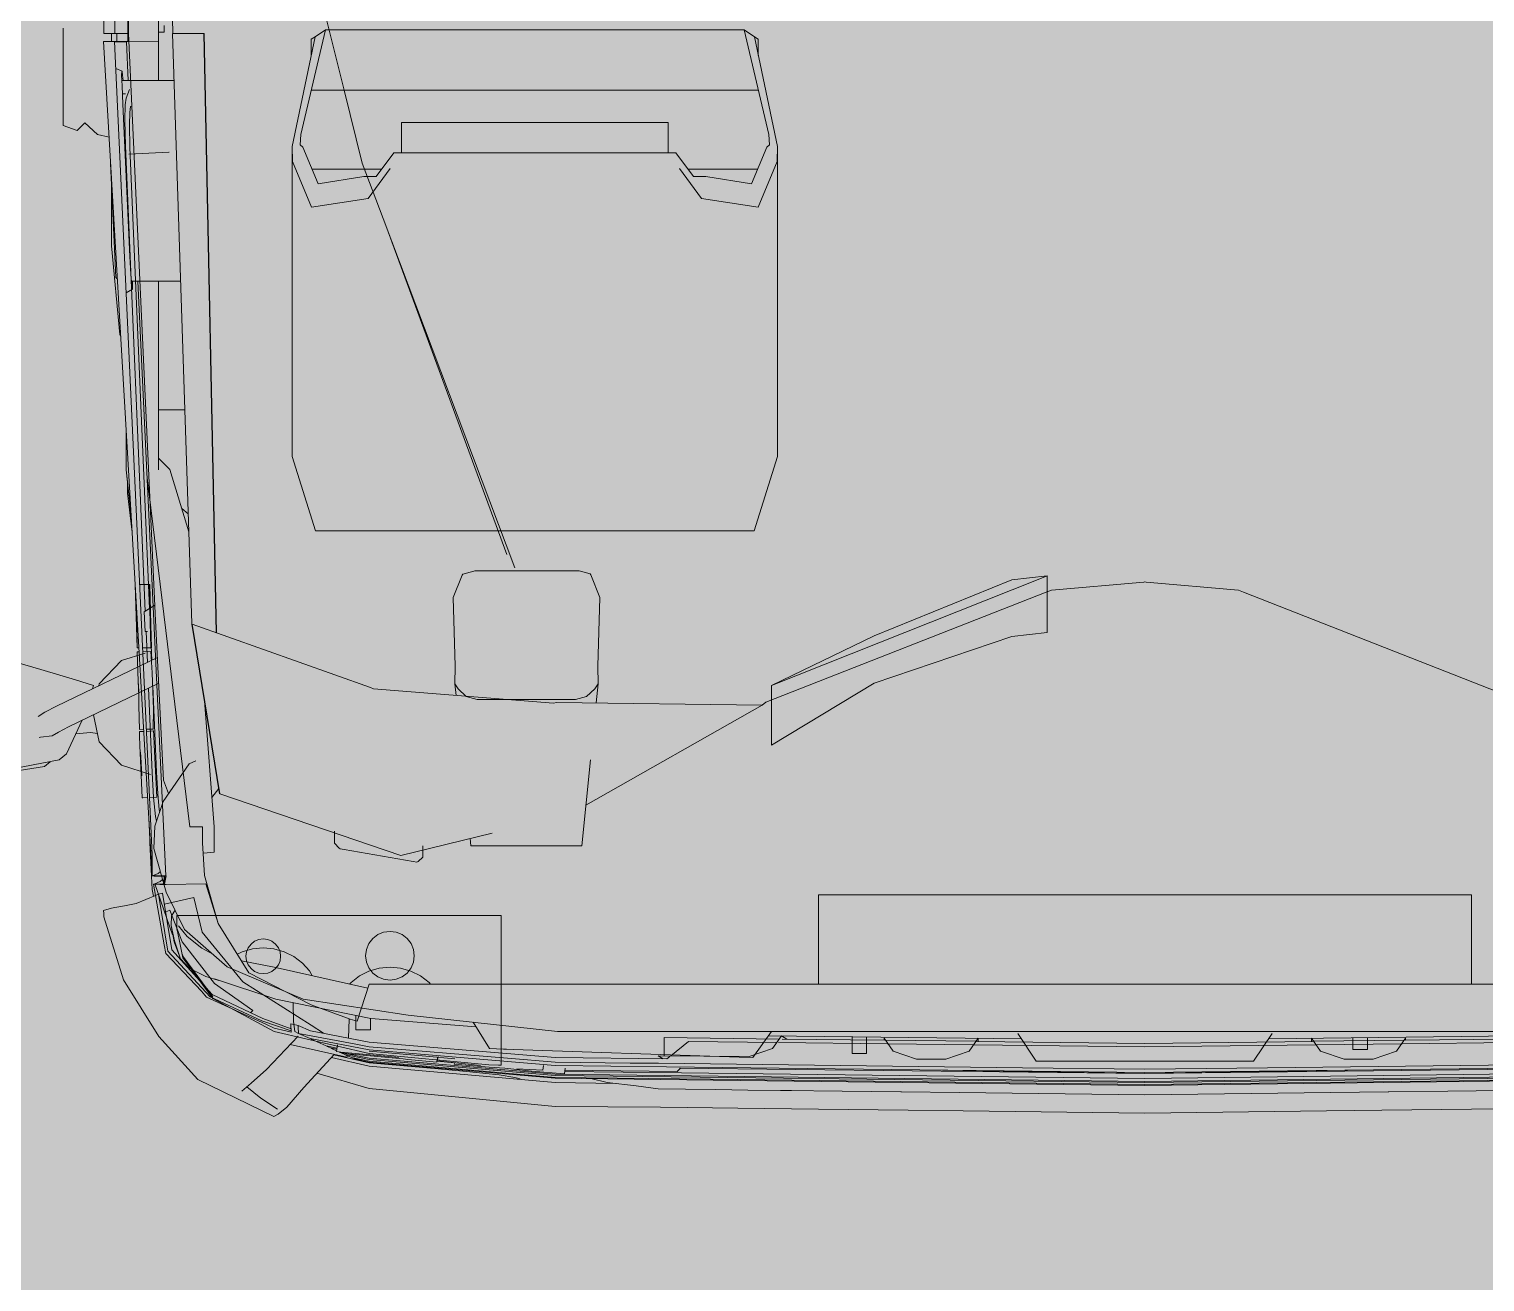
# Model space of a CAD drawing. Header units: millimetres. Extents: x 141848 to 1648660, y -821378 to -151356.
# Drawn here: x 209493 to 210537, y -199835 to -198937 of the extents above; entities that cross this region are included whole.
import ezdxf

# ---------------------------------------------------------------- set-up
doc = ezdxf.new("R2010")
doc.units = ezdxf.units.MM
doc.header["$MEASUREMENT"] = 0
doc.layers.add('Cars', color=7, linetype='Continuous')

# ---------------------------------------------------------------- blocks, each defined once
blk = doc.blocks.new('tir daf01')
at = {"layer": 'Cars', "color": 7, "linetype": 'Continuous', "lineweight": 13}
for p, q in [((94.9, 912.2), (94.9, 1335.2)), ((31.5, 912.2), (35.7, 1255.3)), ((27.3, 912.2), (31.4, 1244.5)), ((34.8, 1245.9), (30.8, 912.2)), ((25.2, 912.2), (29.2, 1237.4)), ((26.1, 1221.7), (22.3, 912.2)), ((22.9, 912.2), (26.7, 1223.8)), ((24.3, 912.2), (28.2, 1231.2)), ((61, 912.2), (61, 1226.6)), ((5.4, 1146.4), (6.1, 1204)), ((55.7, 1000.8), (57.9, 1182.2)), ((18.7, 1170.2), (18.2, 1129.4)), ((52.1, 1096.8), (53, 1175)), ((55.6, 1172.5), (54.7, 1098.9)), ((4.6, 1082.1), (5.4, 1146.4)), ((94.9, 1146.4), (159, 1146.4)), ((159, 1146.4), (159, 912.2)), ((18.2, 1129.4), (17.7, 1086.8)), ((56.1, 1099.2), (46.9, 1092.8)), ((51.4, 1035.1), (52.1, 1096.4)), ((54.7, 1098.3), (54, 1033.3)), ((56.1, 1099.2), (54.7, 1099.2)), ((17.2, 1045.5), (17.7, 1086.8)), ((17.7, 1086.8), (17.7, 1087.3)), ((46.9, 1092.8), (41.2, 1075.9)), ((4.1, 1042.6), (4.6, 1082.1)), ((41.2, 1075.9), (41.2, 1055.1)), ((48, 1065.3), (48, 1071.8)), ((48, 1071.8), (56.6, 1071.8)), ((48, 1061.4), (48, 1065.3)), ((30.8, 912.2), (33.3, 1057.5)), ((41.2, 1055.1), (46.9, 1038.2)), ((56.4, 1061.4), (48, 1061.4)), ((15.5, 912.2), (17.2, 1045.5)), ((17.2, 1045.5), (17.2, 1045.5)), ((2.5, 912.2), (4.1, 1042.6)), ((46.9, 1038.2), (56.1, 1031.8)), ((49.9, 912.2), (51.4, 1034.7)), ((53.9, 1032.7), (52.5, 912.2)), ((56.1, 1031.8), (53.9, 1031.8)), ((59.5, 1003.4), (39.8, 990.2)), ((39.8, 980.2), (39.8, 990.2)), ((39.8, 912.2), (39.8, 980.2)), ((4.1, 781.9), (2.5, 912.2)), ((17.2, 779), (15.5, 912.2)), ((22.3, 912.2), (26.1, 602.7)), ((26.7, 600.7), (22.9, 912.2)), ((28.2, 593.3), (24.3, 912.2)), ((29.2, 587.1), (25.2, 912.2)), ((31.4, 580), (27.3, 912.2)), ((34.8, 578.5), (30.8, 912.2)), ((30.8, 912.2), (33.3, 767)), ((35.7, 569.2), (31.5, 912.2)), ((39.8, 844.2), (39.8, 912.2)), ((51.4, 789.7), (49.9, 912.2)), ((52.5, 912.2), (53.9, 791.8)), ((61, 597.9), (61, 912.2)), ((94.9, 489.2), (94.9, 912.2)), ((159, 912.2), (159, 678.1)), ((39.8, 834.2), (39.8, 844.2)), ((347.1, 842.2), (344.2, 816.9)), ((387.7, 842.2), (384.8, 816.9)), ((39.8, 834.2), (59.5, 821.1)), ((57.9, 642.3), (55.7, 823.6)), ((344.2, 816.9), (310.8, 718)), ((384.8, 816.9), (344.8, 718)), ((46.9, 786.2), (41.2, 769.4)), ((56.1, 792.7), (46.9, 786.2)), ((52.1, 728), (51.4, 789.4)), ((53.9, 792.7), (56.1, 792.7)), ((54, 791.2), (54.7, 726.2)), ((4.6, 742.4), (4.1, 781.9)), ((17.7, 737.7), (17.2, 779)), ((17.2, 779), (17.2, 779)), ((41.2, 769.4), (41.2, 748.5)), ((5.4, 678.1), (4.6, 742.4)), ((41.2, 748.5), (46.9, 731.7)), ((18.2, 695.1), (17.7, 737.7)), ((17.7, 737.1), (17.7, 737.7)), ((56.1, 725.2), (46.9, 731.7)), ((53, 649.4), (52.1, 727.7)), ((54.7, 725.6), (55.6, 652)), ((56.1, 725.2), (54.7, 725.2)), ((45.1, 706.2), (45.1, 712.7)), ((45.1, 712.7), (57.1, 712.7)), ((310.8, 718), (266.2, 644.4)), ((344.8, 718), (309, 644.4)), ((45.1, 702.2), (45.1, 706.2)), ((57.2, 702.2), (45.1, 702.2)), ((18.7, 654.3), (18.2, 695.1)), ((6.1, 620.4), (5.4, 678.1)), ((159, 678.1), (94.9, 678.1)), ((18.8, 650.9), (18.7, 658.7)), ((19, 627.4), (18.7, 654.3)), ((58, 651.7), (48.8, 645.2)), ((53.8, 585), (53, 648.2)), ((55.6, 655.4), (58, 651.7)), ((55.6, 650), (56.6, 567.5)), ((420, 632), (473.4, 648.7)), ((473.4, 648.7), (695.6, 648.7)), ((684.8, 648.6), (652.2, 634.9)), ((695.6, 648.7), (684.8, 648.6)), ((695.6, 648.7), (774.3, 632.2)), ((61, 644.5), (42.4, 631.1)), ((48.8, 645.2), (43.1, 628.4)), ((295.1, 637.7), (223.2, 511.4)), ((19.3, 604.5), (19, 627.4)), ((42.7, 621.2), (42.4, 631.1)), ((43.1, 628.4), (43.6, 563.2)), ((420, 632), (420, 317.5)), ((658.4, 594.3), (652.2, 634.9)), ((679.3, 634.5), (679.3, 584.6)), ((736, 635), (736, 314.5)), ((760.9, 635), (772.5, 635)), ((772.5, 635), (774.3, 632.2)), ((774.3, 632.2), (779.2, 624.9)), ((6.5, 584), (6.1, 620.4)), ((48.3, 452.2), (42.7, 621.2)), ((19.6, 582.9), (19.3, 604.5)), ((26.1, 602.7), (27.5, 489.2)), ((28.1, 489.2), (26.7, 600.7)), ((61, 491.1), (61, 597.9)), ((29.5, 489.2), (28.2, 593.3)), ((30.4, 489.2), (29.2, 587.1)), ((43.5, 572.2), (53.8, 585)), ((658.4, 594.3), (679.7, 578.4)), ((6.8, 564.9), (6.5, 584)), ((19.9, 563.2), (19.6, 582.9)), ((32.4, 496.2), (31.4, 580)), ((34.8, 579.1), (32.3, 576.9)), ((33.3, 496.3), (32.3, 576.9)), ((7.3, 489.2), (6.8, 564.9)), ((36.7, 489.2), (35.7, 569.2)), ((41.3, 569.5), (43, 571.5)), ((42.3, 489.2), (41.3, 569.5)), ((43.6, 563.2), (41.4, 566.7)), ((56.6, 567.5), (43.6, 567.5)), ((712.9, 570.4), (691.1, 570.4)), ((712.9, 379.1), (712.9, 570.4)), ((22.1, 547.5), (19.9, 563.2)), ((24.5, 526.5), (22.1, 547.5)), ((24.3, 489.2), (23.8, 533)), ((27.2, 514.9), (24.5, 526.5)), ((255.8, 514.7), (194.2, 508.5)), ((310.3, 520.1), (296.6, 518.8)), ((194.2, 428.9), (194.2, 508.5)), ((34.8, 496.6), (30.6, 495.9)), ((32.6, 472.4), (30.6, 495.9)), ((72.8, 383.8), (61, 491.1)), ((20, 356), (7.3, 489.2)), ((36.1, 355.9), (24.3, 489.2)), ((27.5, 489.2), (39, 355.9)), ((39.6, 355.9), (28.1, 489.2)), ((40.9, 355.9), (29.5, 489.2)), ((41.8, 355.9), (30.4, 489.2)), ((36.7, 481), (33.2, 480.4)), ((34.2, 461.8), (33.2, 480.4)), ((47.8, 355.9), (36.7, 489.2)), ((53.4, 355.9), (42.3, 489.2)), ((94.9, 355.9), (94.9, 489.2)), ((34.7, 453.1), (32.6, 472.4)), ((27.9, 460.5), (27.1, 464.2)), ((29.9, 449.2), (27.9, 460.5)), ((393.5, 460.5), (643.9, 365.9)), ((30.7, 441.9), (29.9, 449.2)), ((35.3, 442.1), (34.7, 453.1)), ((36.8, 450.5), (36.8, 448.6)), ((36.8, 450.5), (144.2, 450.5)), ((48.3, 454.3), (48.3, 452.2)), ((48.7, 442.2), (48.3, 452.2)), ((144.2, 447.4), (144.2, 450.5)), ((638.9, 367.8), (403, 454.6)), ((32.3, 425.8), (30.7, 441.9)), ((37.6, 416.9), (35.3, 442.1)), ((36.8, 448.6), (37.2, 441.8)), ((37.2, 441.8), (45.3, 356)), ((48.7, 442.2), (67.7, 430.4)), ((144.2, 436.5), (144.2, 447.4)), ((203.3, 444.1), (187.2, 378.7)), ((39.9, 404.8), (36.6, 435.7)), ((70.4, 357.1), (64.4, 432.5)), ((144.2, 430.5), (144.2, 436.5)), ((144.2, 417.3), (144.2, 430.5)), ((194.2, 428.9), (199.4, 428.4)), ((34.4, 402.8), (32.3, 425.8)), ((302, 418.2), (310.3, 417.4)), ((37.6, 416.9), (38.6, 417.1)), ((39.6, 404.6), (38.6, 417.1)), ((41.4, 417.3), (43.3, 396.5)), ((144.2, 396.5), (144.2, 417.3)), ((38.5, 355.9), (34.4, 402.8)), ((42, 405), (39, 404.5)), ((40.9, 383.7), (39, 404.5)), ((43, 405.3), (39.9, 404.8)), ((40.5, 404.8), (40.5, 404.9)), ((96.2, 398.9), (94.9, 400)), ((100.8, 392.8), (96.2, 398.9)), ((43.3, 396.5), (47, 355.9)), ((104.3, 385.9), (100.8, 392.8)), ((110.8, 387.8), (106.6, 386)), ((115.3, 388.3), (110.8, 387.8)), ((119.8, 387.8), (115.3, 388.3)), ((124.1, 386), (119.8, 387.8)), ((144.2, 355.9), (144.2, 396.5)), ((182.8, 391), (182.3, 390.1)), ((182.3, 390.1), (182.8, 387.4)), ((185.9, 394.3), (182.8, 391)), ((182.8, 387.4), (191.5, 337.9)), ((189, 394.3), (185.9, 394.3)), ((194.2, 394.3), (189, 394.3)), ((41.5, 380.4), (40.9, 383.7)), ((45, 341.1), (41.5, 380.4)), ((42.6, 375), (42.2, 377.2)), ((84.2, 308.5), (72.8, 383.8)), ((100.2, 379.6), (98.4, 375.4)), ((102.9, 383.2), (100.2, 379.6)), ((106.6, 386), (102.9, 383.2)), ((106.4, 378.5), (104.3, 385.9)), ((107.1, 370.9), (106.4, 378.5)), ((127.7, 383.2), (124.1, 386)), ((130.5, 379.6), (127.7, 383.2)), ((132.2, 375.4), (130.5, 379.6)), ((187.2, 378.7), (231.5, 248.9)), ((691.1, 379.1), (712.9, 379.1)), ((46.1, 335.6), (42.6, 375)), ((98.4, 375.4), (97.8, 370.9)), ((97.8, 370.9), (98.4, 366.3)), ((98.4, 366.3), (100.2, 362.1)), ((106.4, 363.2), (107.1, 370.9)), ((130.5, 362.1), (132.2, 366.3)), ((132.8, 370.9), (132.2, 375.4)), ((132.2, 366.3), (132.8, 370.9)), ((643.9, 365.9), (683.6, 350.9)), ((679.7, 371.1), (658.4, 355.2)), ((31, 318.4), (20, 356)), ((42.4, 328.9), (36.1, 355.9)), ((44.3, 330.6), (38.5, 355.9)), ((39, 355.9), (41.3, 345.4)), ((42.3, 343.3), (39.6, 355.9)), ((44.5, 338.4), (40.9, 355.9)), ((46, 335.1), (41.8, 355.9)), ((45.3, 356), (61.1, 287.9)), ((55.9, 313.5), (47.8, 355.9)), ((61.4, 313.9), (53.4, 355.9)), ((62.2, 350.3), (62.2, 356.8)), ((62.2, 356.8), (70.5, 356.8)), ((68.5, 347.3), (94.9, 355.9)), ((84.1, 289), (70.4, 357.1)), ((107.2, 287.8), (92, 355)), ((100.2, 362.1), (102.9, 358.5)), ((100.8, 349), (104.3, 355.8)), ((102.9, 358.5), (106.6, 355.7)), ((104.3, 355.8), (106.4, 363.2)), ((106.6, 355.7), (110.8, 354)), ((119.8, 354), (124.1, 355.7)), ((124.1, 355.7), (127.7, 358.5)), ((127.7, 358.5), (130.5, 362.1)), ((144.2, 287.8), (144.2, 355.9)), ((652.2, 314.6), (658.4, 355.2)), ((679.3, 364.9), (679.3, 315)), ((41.3, 345.4), (41.9, 344.1)), ((62.2, 346.3), (62.2, 350.3)), ((72.6, 346.3), (62.2, 346.3)), ((69.8, 342.2), (68.5, 347.3)), ((96.2, 342.9), (100.8, 349)), ((110.8, 354), (115.3, 353.4)), ((115.3, 353.4), (119.8, 354)), ((683.6, 350.9), (736, 337.9)), ((42.1, 344.1), (41.9, 344.1)), ((44.1, 339.2), (42.3, 343.3)), ((43.5, 340.5), (42.5, 340)), ((51.6, 299.3), (42.5, 340)), ((44.3, 339.2), (44.1, 339.2)), ((45.6, 335.9), (44.5, 338.4)), ((45.7, 337.8), (45, 341.1)), ((45.8, 335.9), (45.6, 335.9)), ((45.9, 337.9), (45.7, 337.8)), ((46.3, 334.5), (46, 335.1)), ((46.7, 332.4), (46.1, 335.6)), ((56.2, 341), (69.8, 341.6)), ((69.8, 341.6), (69.8, 342.2)), ((80, 314.3), (69.8, 342.2)), ((95, 341.8), (96.2, 342.9)), ((191.5, 337.9), (192, 335.2)), ((192, 335.2), (192.5, 334.3)), ((192.5, 334.3), (196, 331)), ((736, 337.9), (1027, 265.3)), ((44.5, 330.9), (20.8, 309)), ((51.4, 333.1), (46.7, 332.4)), ((48.8, 329), (47.2, 332.4)), ((49.2, 328.1), (48.3, 332.6)), ((49, 329), (48.8, 329)), ((50.6, 325), (49.1, 332.7)), ((50.3, 325.8), (49.2, 328.1)), ((50.5, 325.8), (50.3, 325.8)), ((55.5, 314.3), (50.6, 325)), ((196, 331), (199.1, 331)), ((199.1, 331), (204.7, 331)), ((774.3, 317.2), (779.2, 324.6)), ((55.7, 314.3), (55.5, 314.3)), ((59.6, 305.3), (55.9, 313.5)), ((59.7, 323.1), (65.6, 314.3)), ((65.4, 305.1), (61.4, 313.9)), ((65.6, 314.3), (96.6, 265.3)), ((103.1, 269.6), (80, 314.3)), ((80, 314.3), (80, 314.3)), ((104.4, 313.1), (101, 315.1)), ((473.4, 300.7), (420, 317.5)), ((652.2, 314.6), (684.8, 300.9)), ((774.3, 317.2), (695.6, 300.7)), ((760.9, 314.4), (772.5, 314.4)), ((772.5, 314.4), (774.3, 317.2)), ((20.8, 309), (6.7, 296.8)), ((33.8, 282.3), (57.6, 305.1)), ((60.9, 302.5), (59.6, 305.3)), ((107.3, 254), (84.2, 308.5)), ((110.1, 308), (104.4, 313.1)), ((114.7, 301.9), (110.1, 308)), ((6.7, 296.8), (1.6, 290.6)), ((68.1, 301.7), (60.9, 302.5)), ((61.4, 300), (68.6, 279)), ((70.2, 279.7), (63, 299.9)), ((81.5, 301.5), (68.1, 301.7)), ((114.9, 292.4), (111.7, 292)), ((118.2, 295), (114.7, 301.9)), ((118.1, 292), (114.9, 292.4)), ((120.3, 287.6), (118.2, 295)), ((695.6, 300.7), (473.4, 300.7)), ((684.8, 300.9), (695.6, 300.7)), ((1.6, 290.6), (0, 287.6)), ((26.5, 233), (0, 287.6)), ((5.3, 290.1), (13.3, 278.2)), ((23.9, 271.2), (33.8, 282.3)), ((61.1, 287.9), (84.7, 243.8)), ((98.7, 244.9), (84.1, 289)), ((102.9, 283.2), (102.5, 280)), ((104.1, 286.2), (102.9, 283.2)), ((106.1, 288.8), (104.1, 286.2)), ((108.7, 290.8), (106.1, 288.8)), ((111.6, 264.3), (107.2, 287.8)), ((111.7, 292), (108.7, 290.8)), ((121.1, 290.8), (118.1, 292)), ((121, 280), (120.3, 287.6)), ((123.7, 288.8), (121.1, 290.8)), ((125.7, 286.2), (123.7, 288.8)), ((126.9, 283.2), (125.7, 286.2)), ((127.4, 280), (126.9, 283.2)), ((144.2, 243.7), (144.2, 287.8)), ((13.3, 278.2), (21.3, 268.1)), ((68.6, 279), (85.9, 241.8)), ((87.6, 243.4), (70.2, 279.7)), ((76.1, 272.6), (74.4, 270.9)), ((76.1, 272.6), (95.3, 244.9)), ((102.5, 280), (102.9, 276.7)), ((102.9, 276.7), (104.1, 273.7)), ((104.1, 273.7), (106.1, 271.2)), ((118.2, 264.9), (120.3, 272.3)), ((120.3, 272.3), (121, 280)), ((123.7, 271.2), (125.7, 273.7)), ((125.7, 273.7), (126.9, 276.7)), ((126.9, 276.7), (127.4, 280)), ((18.3, 264.6), (23.9, 271.2)), ((96.6, 265.3), (132.2, 236.2)), ((103.1, 269.6), (138.5, 247.7)), ((138.5, 247.7), (103.1, 269.6)), ((106.1, 271.2), (108.7, 269.2)), ((108.7, 269.2), (111.7, 267.9)), ((111.7, 267.9), (114.9, 267.5)), ((114.9, 267.5), (118.1, 267.9)), ((116.4, 261.4), (118.2, 264.9)), ((118.1, 267.9), (121.1, 269.2)), ((121.1, 269.2), (123.7, 271.2)), ((134.2, 223.5), (107.3, 254)), ((113.9, 222.4), (84.7, 243.8)), ((85.9, 243.7), (115, 222.3)), ((85.9, 241.8), (118.5, 211.6)), ((119.6, 214.3), (87.6, 243.4)), ((95.3, 244.9), (125.4, 221.8)), ((100.5, 238.7), (97.6, 248.2)), ((120.8, 235.9), (116.4, 243.7)), ((138.5, 247.7), (166.8, 238.9)), ((172.9, 237.9), (138.5, 247.7)), ((144.2, 222.3), (144.2, 243.7)), ((189.6, 244.7), (188.8, 237)), ((189.7, 244.7), (189.6, 244.7)), ((207.8, 244.7), (189.7, 244.7)), ((298.2, 237.8), (207.8, 244.7)), ((235.3, 248.1), (228.9, 243)), ((231.5, 248.9), (353.1, 229)), ((353.1, 228.8), (231.5, 248.7)), ((231.5, 248.7), (232.9, 248.7)), ((776.5, 237.5), (346.9, 246.5)), ((346.9, 246.3), (776.5, 237.3)), ((416.9, 244.9), (416.7, 245.1)), ((506.7, 243), (506.7, 243.2)), ((57.4, 205), (26.5, 233)), ((106.4, 226.8), (100.5, 238.7)), ((129.2, 225.5), (120.8, 235.9)), ((132.2, 236.2), (157.1, 230.1)), ((157.1, 230.1), (152.4, 209.1)), ((166.8, 238.9), (166.4, 210.3)), ((166.8, 238.8), (166.8, 238.9)), ((196.3, 236.5), (172.9, 237.9)), ((204.2, 236.5), (196.3, 236.5)), ((207.8, 236.5), (204.2, 236.5)), ((207.8, 236.5), (207.7, 227.2)), ((255, 231.7), (253, 226.9)), ((776.5, 215.1), (776.5, 237.5)), ((776.5, 237.3), (776.5, 214.9)), ((113.2, 220.5), (106.4, 226.8)), ((126.1, 216.2), (113.2, 220.5)), ((125.4, 216.1), (113.2, 220.5)), ((126.9, 219.7), (113.9, 222.4)), ((115, 222.3), (116.2, 222)), ((125.4, 221.8), (147.9, 213)), ((131.6, 218.8), (126.9, 219.7)), ((136.7, 219.3), (129.2, 225.5)), ((160.8, 210.4), (134.2, 223.5)), ((144.2, 219.8), (144.2, 222.3)), ((144.2, 218.5), (144.2, 219.8)), ((458, 196.6), (207.7, 227.2)), ((253, 226.9), (226, 208.1)), ((419.4, 226.6), (463.9, 212.9)), ((435.9, 221.5), (432.1, 226.2)), ((506.7, 204.8), (506.7, 223.7)), ((599.1, 185.4), (599.1, 220.7)), ((118.5, 211.6), (159.5, 204.9)), ((160.1, 207.8), (119.6, 214.3)), ((136.9, 213.9), (125.4, 216.1)), ((136.9, 213.9), (126.1, 216.2)), ((130.4, 214.8), (130.2, 215.2)), ((130.4, 214.8), (166.8, 202.1)), ((134.7, 218.1), (131.6, 218.8)), ((144.2, 218.1), (134.7, 218.1)), ((143.9, 214.1), (136.9, 213.9)), ((148, 216.7), (143.9, 214.1)), ((144.2, 218.1), (144.2, 218.5)), ((147.8, 212.4), (146.7, 210)), ((147.9, 213), (147.8, 212.4)), ((192.3, 201.6), (160.8, 210.4)), ((166.4, 210.3), (166.4, 205.9)), ((171.7, 209.4), (166.6, 209.1)), ((166.6, 209.1), (166.6, 209)), ((166.7, 209.1), (172.5, 210.3)), ((172.5, 209.5), (170.4, 208.9)), ((171, 209), (172.4, 209)), ((171.6, 209.2), (172.4, 209.2)), ((172.3, 210.3), (172.3, 210.2)), ((172.3, 209), (172.4, 201.7)), ((172.5, 200.3), (172.4, 209.2)), ((172.5, 201), (172.5, 210.3)), ((553.3, 192.1), (172.5, 210.1)), ((241.1, 208.5), (231.7, 212)), ((472.1, 204.8), (463.9, 212.9)), ((691.5, 212.3), (690.2, 183.5)), ((691.5, 212.6), (691.5, 212.3)), ((742.8, 178.6), (742.8, 216)), ((777.6, 209), (777.6, 204.8)), ((777.6, 209), (782.3, 209)), ((98.1, 179.7), (57.4, 205)), ((158.6, 202.7), (152.7, 188.8)), ((162.8, 200.3), (158, 201.3)), ((159.5, 204.9), (158.6, 202.7)), ((166.6, 201.3), (158.6, 202.6)), ((160.1, 207.8), (159.5, 204.9)), ((162.9, 200.3), (162.8, 200.3)), ((196.3, 198.6), (162.9, 200.3)), ((166.6, 202.2), (166.6, 201.3)), ((166.6, 201.3), (166.6, 201.3)), ((166.6, 201.3), (166.6, 201.3)), ((166.8, 202.1), (168.5, 206)), ((168.5, 206), (170, 207.8)), ((172.4, 199.9), (172.5, 200.3)), ((172.4, 199.9), (214.6, 197.8)), ((172.5, 200.8), (174.2, 204.7)), ((172.5, 200.6), (174.2, 204.5)), ((172.5, 200.8), (172.5, 201)), ((172.5, 200.6), (172.5, 200.8)), ((172.5, 200.6), (172.5, 200.5)), ((172.5, 200.4), (172.5, 200.6)), ((172.5, 200.5), (172.5, 200.4)), ((172.5, 200.4), (172.5, 200.3)), ((770.8, 165.4), (172.5, 200.3)), ((174.2, 204.7), (175.6, 206.3)), ((174.2, 204.5), (175.7, 206.3)), ((208.3, 202.1), (192.3, 201.6)), ((196.3, 198.7), (196.3, 198.7)), ((226, 208.1), (208.3, 202.1)), ((211.9, 203.3), (215.1, 202.7)), ((215.1, 202.7), (228.8, 201.3)), ((220.1, 205.4), (218.8, 205.6)), ((231.5, 204.3), (220.1, 205.4)), ((229.1, 203.6), (228.8, 198.3)), ((228.8, 201.3), (246.7, 200.2)), ((229.1, 203.6), (266.6, 201.8)), ((247, 203.4), (231.5, 204.3)), ((355.7, 202.7), (241.1, 208.5)), ((245.3, 199.2), (251.9, 178.4)), ((246.7, 200.2), (307.2, 197.7)), ((308.6, 200.7), (247, 203.4)), ((266.6, 201.8), (273.2, 201.4)), ((273.2, 201.4), (276.5, 201.2)), ((276.2, 196.1), (276.5, 201)), ((276.5, 201), (276.5, 201.2)), ((277.9, 201.1), (277.7, 196)), ((277.9, 201.1), (292.1, 201.2)), ((279.4, 140.2), (310.7, 205)), ((292.1, 201.2), (318.1, 200.4)), ((294.2, 131.8), (329.1, 204.1)), ((305.8, 200.8), (305.9, 200.8)), ((305.9, 200.8), (306, 200.8)), ((318.1, 200.4), (333.5, 199.4)), ((347.9, 199.1), (327.2, 200)), ((333.5, 199.4), (333.3, 193.4)), ((336.2, 199.3), (336.1, 193.3)), ((352.7, 199.4), (336.2, 199.8)), ((336.2, 199.8), (336.2, 199.4)), ((336.2, 199.8), (336.2, 199.4)), ((336.2, 199.4), (336.2, 199.3)), ((336.2, 199.3), (381.6, 198.2)), ((352.7, 199.5), (352.7, 198.9)), ((381.6, 198.7), (352.7, 199.4)), ((776.5, 183.4), (355.7, 202.7)), ((366.8, 202.2), (361.9, 194.6)), ((694.9, 184.4), (364.3, 198.4)), ((381.6, 198.2), (381.6, 198.7)), ((479.4, 204.8), (463.7, 204.8)), ((496.4, 204.8), (479.4, 204.8)), ((523.3, 204.8), (496.4, 204.8)), ((570.4, 204.8), (523.3, 204.8)), ((599.1, 204.8), (570.4, 204.8)), ((770.8, 204.8), (742.8, 204.8)), ((770.8, 204.8), (770.7, 182)), ((776.6, 204.8), (770.8, 204.8)), ((889.7, 204.8), (776.6, 204.8)), ((152.7, 188.9), (151.2, 180.4)), ((228.6, 193.7), (228.8, 197)), ((228.6, 193.2), (228.6, 193.7)), ((266.1, 191.4), (228.6, 193.2)), ((258, 192.2), (244.2, 192.8)), ((261.3, 191.9), (258, 192.2)), ((261.3, 191.9), (261.3, 191.9)), ((272.7, 191.2), (266.1, 191.4)), ((276, 191.1), (272.7, 191.2)), ((276, 191.1), (276.1, 194.3)), ((277.7, 194.2), (277.6, 191.2)), ((294.5, 190.7), (277.6, 191.2)), ((305.1, 190.8), (294.5, 190.7)), ((301.6, 190.7), (312.1, 190.3)), ((312.1, 190.3), (305.1, 190.8)), ((333.2, 189.5), (312.1, 190.3)), ((325.7, 196.9), (347.8, 196)), ((326.9, 178.4), (332.3, 195.2)), ((333.3, 190.9), (333.2, 189.5)), ((336, 189.5), (336, 190.8)), ((336, 189.5), (352.4, 189.2)), ((381.3, 188), (336, 189.5)), ((347.8, 195.2), (347.8, 196.9)), ((361.9, 194.6), (347.8, 195.2)), ((352.4, 189.2), (381.3, 188)), ((362.4, 195.3), (696.1, 181.2)), ((381.3, 188), (381.3, 188.1)), ((381.3, 188), (381.3, 188)), ((381.4, 191.2), (381.6, 198.2)), ((599.1, 189.9), (553.3, 192.1)), ((143.3, 165.6), (98.1, 179.7)), ((151.2, 180.4), (150, 173.5)), ((251.9, 178.4), (268.7, 162.4)), ((310.2, 162.4), (326.9, 178.4)), ((446.9, 182.6), (419.1, 185.9)), ((430.6, 185.3), (463.7, 181.6)), ((431.1, 185.2), (463.7, 181.6)), ((454.8, 182.6), (446.9, 182.6)), ((463.7, 181.6), (479.4, 181.6)), ((479.4, 181.6), (493.3, 181.6)), ((559.5, 177.8), (560.9, 177)), ((593.2, 186.2), (590.6, 181.6)), ((593.2, 186.2), (596, 186.3)), ((596, 185.6), (593.2, 186)), ((596, 186.3), (599.1, 186.2)), ((603.7, 185.1), (596, 185.6)), ((616.8, 184.4), (603.7, 185.1)), ((725.9, 179.3), (616.8, 184.4)), ((711.2, 184.1), (694.9, 184.4)), ((696.1, 181.2), (714.5, 180.8)), ((720, 184.2), (711.2, 184.1)), ((714.5, 180.8), (725.5, 181)), ((724.2, 184.7), (720, 184.2)), ((724.5, 185.8), (724.2, 184.7)), ((725.5, 181), (730.3, 181.6)), ((739, 178.7), (725.9, 179.3)), ((730.3, 181.6), (736.4, 184)), ((733.3, 181.1), (733.3, 181.1)), ((733.3, 181.1), (733.3, 179)), ((746.8, 178.4), (739, 178.7)), ((770.7, 181.8), (742.8, 183.2)), ((742.8, 179.4), (746.8, 179.1)), ((746.8, 179.1), (749.7, 178.8)), ((749.7, 178.5), (746.8, 178.4)), ((749.7, 178.8), (751.6, 174.2)), ((770.7, 182), (770.7, 173.3)), ((770.7, 181.8), (770.7, 182)), ((770.7, 182), (770.8, 182)), ((770.8, 183.7), (770.8, 174.9)), ((770.8, 182.7), (770.8, 182.8)), ((770.8, 182.4), (770.8, 182.7)), ((1364, 183.4), (776.5, 183.4)), ((776.5, 176.3), (776.5, 183.4)), ((776.5, 173.4), (776.5, 182.7)), ((149.5, 171.2), (147.8, 165.5)), ((150, 173.5), (149.5, 171.2)), ((560.9, 177), (624.4, 171.2)), ((601.7, 174.2), (600.5, 175.4)), ((601.7, 174.2), (683.4, 170.5)), ((624.4, 171.2), (633.3, 171.2)), ((633.3, 171.2), (650.7, 171.2)), ((650.7, 171.2), (668.2, 171.2)), ((702.2, 169.4), (704.2, 161.2)), ((770.7, 173.3), (770.8, 165.4)), ((770.8, 171.2), (770.8, 175)), ((776.5, 175), (770.8, 175)), ((770.8, 174.9), (770.8, 173.3)), ((770.8, 173.5), (770.8, 173.4)), ((770.8, 173.4), (770.8, 173.3)), ((770.8, 173.3), (770.8, 173.2)), ((770.8, 173.2), (770.8, 165.6)), ((770.8, 172.2), (770.8, 171.9)), ((770.8, 171.4), (770.8, 171.7)), ((770.8, 171.2), (776.5, 171.2)), ((770.8, 167.9), (770.8, 171.2)), ((770.8, 165.4), (770.8, 167.9)), ((776.5, 173.5), (776.5, 176.3)), ((1217.4, 173.5), (776.5, 173.5)), ((776.5, 165.6), (776.5, 173.4)), ((145.6, 165.6), (143.3, 165.6)), ((147.8, 165.5), (145.6, 165.6)), ((268.7, 162.4), (288, 158.2)), ((274.7, 161.1), (275.3, 156)), ((309.1, 158.3), (306.7, 157.6)), ((308.8, 162.1), (310.2, 162.4)), ((309.1, 158.3), (313.2, 145.3)), ((704.2, 161.2), (712.5, 151.9)), ((1217.4, 165.6), (776.5, 165.6)), ((284.2, 150.2), (260.1, 138.8)), ((275.3, 156), (274.4, 145.5)), ((712.5, 151.9), (707.1, 146.6)), ((707.1, 146.6), (710.7, 136.4)), ((260.1, 138.8), (255.7, 133.6)), ((275.7, 133.1), (279.4, 140.2)), ((313.2, 145.3), (320.6, 120.4)), ((715.8, 136.4), (710.7, 136.4)), ((725.9, 136.4), (715.8, 136.4)), ((740.5, 136.4), (725.9, 136.4)), ((740.5, 136.4), (733.8, 136.4)), ((739, 136.4), (740.5, 136.4)), ((739, 136.4), (740.5, 136.4)), ((758.9, 136.4), (740.5, 136.4)), ((780.4, 136.4), (758.9, 136.4)), ((248.3, 95), (255.7, 133.6)), ((254.4, 127.1), (251.1, 123.2)), ((272, 120.2), (272.9, 128.7)), ((272.9, 128.7), (275.7, 133.1)), ((289.9, 123.4), (294.2, 131.8)), ((245, 84.6), (251.1, 123.2)), ((271.9, 119.3), (272, 120.2)), ((286.8, 118.5), (289.9, 123.4)), ((320.6, 120.4), (331.2, 83))]:
    blk.add_line(p, q, dxfattribs=at)
at = {"layer": 'Cars', "color": 7, "linetype": 'Continuous', "lineweight": 5}
for p, q in [((38.2, 1261), (35, 1000.1)), ((375.9, 983), (297.1, 1183.9)), ((35, 1000.1), (33.9, 912.2)), ((377.4, 979.3), (375.9, 983)), ((383.3, 913.1), (377.4, 979.3)), ((33.9, 912.2), (35, 824.4)), ((377.4, 845.2), (383.3, 911.4)), ((383.4, 912.2), (383.3, 913.1)), ((383.3, 911.4), (383.4, 912.2)), ((297.1, 640.5), (375.9, 841.5)), ((309, 644.4), (385, 835.6)), ((349.8, 842.2), (347.1, 842.2)), ((387.7, 842.2), (349.8, 842.2)), ((375.9, 841.5), (377.4, 845.2)), ((385, 835.6), (387.7, 842.2)), ((35, 824.4), (38.2, 563.5)), ((266.2, 644.4), (306.7, 644.4)), ((295.1, 637.7), (297.1, 640.5)), ((297, 490.2), (295.1, 637.7)), ((306.7, 644.4), (309, 644.4)), ((695.2, 641.1), (668.9, 630.1)), ((696.8, 643.1), (695.2, 641.1)), ((704.2, 642.5), (696.8, 643.1)), ((779.2, 624.9), (704.2, 642.5)), ((668.9, 630.1), (674, 597.4)), ((779.2, 465.4), (779.2, 624.9)), ((674, 597.4), (674, 588.6)), ((674, 588.6), (691.1, 575.8)), ((691.1, 575.8), (691.1, 408.4)), ((38.2, 563.5), (38.4, 543)), ((38.4, 543), (39.1, 489.2)), ((301.2, 511.9), (299.1, 504)), ((306.8, 517.8), (301.2, 511.9)), ((310.3, 520.1), (306.8, 517.8)), ((323, 519.8), (310.3, 520.1)), ((372.3, 521.3), (323, 519.8)), ((388.5, 514.8), (372.3, 521.3)), ((389.1, 514.3), (388.5, 514.8)), ((391.2, 506.5), (389.1, 514.3)), ((299.1, 504), (299.1, 487.5)), ((391.4, 505.8), (391.2, 506.5)), ((391.2, 437.2), (391.4, 505.8)), ((39.1, 489.2), (41.9, 455.1)), ((296.4, 488), (297, 490.2)), ((306.8, 359.1), (296.4, 488)), ((299.1, 487.5), (299.1, 433.4)), ((779.2, 324.6), (779.2, 465.4)), ((41.9, 455.1), (50, 355.9)), ((299.1, 433.4), (301.2, 425.5)), ((388.9, 423.2), (391, 431)), ((391, 431), (391.2, 431.7)), ((391.2, 431.7), (391.2, 437.2)), ((301.2, 425.5), (306.8, 419.7)), ((306.8, 419.7), (310.3, 417.4)), ((310.3, 417.4), (323, 417.7)), ((323, 417.7), (372.1, 416.2)), ((372.1, 416.2), (388.3, 422.7)), ((388.3, 422.7), (388.9, 423.2)), ((691.1, 408.4), (691.1, 373.7)), ((691.1, 373.7), (674, 360.9)), ((50, 355.9), (52.1, 345.1)), ((307.6, 356.8), (306.8, 359.1)), ((353.1, 229), (307.6, 356.8)), ((674, 360.9), (674, 352.1)), ((52.1, 345.1), (59.6, 305.3)), ((674, 352.1), (668.9, 319.4)), ((704.2, 307), (779.2, 324.6)), ((668.9, 319.4), (695.2, 308.3)), ((59.6, 305.3), (64.1, 305.1)), ((64.1, 305.1), (65.4, 305.1)), ((65.4, 305.1), (66.3, 301)), ((695.2, 308.3), (696.8, 306.4)), ((696.8, 306.4), (704.2, 307)), ((60.6, 300), (61.5, 296.1)), ((66, 299.8), (60.6, 300)), ((61.5, 296.1), (63.4, 287.9)), ((66.6, 299.8), (66, 299.8)), ((66.3, 301), (66.6, 299.8)), ((63.4, 287.9), (66.3, 281.9)), ((66.3, 281.9), (85.7, 239.2)), ((85.7, 239.2), (89.8, 235.7)), ((89.8, 235.7), (117, 210)), ((353.6, 228.8), (353.1, 228.8)), ((776.5, 214.9), (353.6, 228.8)), ((117, 210), (123.2, 209)), ((123.2, 209), (166.6, 201.3)), ((166.7, 208.1), (170.4, 208.9)), ((170.4, 208.9), (172.5, 209.7)), ((172.5, 209.7), (172.5, 206.5)), ((798, 214.7), (776.5, 215.1)), ((166.6, 202.3), (166.7, 208.1)), ((166.6, 201.3), (166.6, 202.3)), ((172.5, 206.5), (172.5, 200.6)), ((172.5, 200.4), (187.7, 200.2)), ((187.7, 200.2), (750.2, 174.2)), ((770.8, 182.4), (770.8, 182.8)), ((770.8, 182.8), (774.3, 182.8)), ((770.8, 173.5), (770.8, 182.4)), ((774.3, 182.8), (776.5, 182.8)), ((776.5, 182.8), (949.4, 182.8)), ((750.2, 174.2), (770.8, 173.3))]:
    blk.add_line(p, q, dxfattribs=at)

msp = doc.modelspace()

# ---------------------------------------------------------------- hatches: boundary and pattern name
at = {"linetype": 'Continuous', "lineweight": 0, "true_color": 0x6f6f6f}
h = msp.add_hatch(color=8, dxfattribs=at)
h.paths.add_polyline_path([(141848.442, -295062.571), (269220.821, -293826.868), (269220.821, -270902.734), (268763.049, -270902.734), (254213.6, -271040.575), (254213.6, -163437.635), (153156.2, -163437.635), (153156.2, -271040.575), (153182.962, -271040.57), (153183.146, -272000.514, -0.40942736), (149183.681, -275935.042), (141848.442, -275935.042)])
h.paths.add_polyline_path([(158435.584, -260639.953), (155145.584, -260639.953), (155145.584, -248364.953), (155145.584, -243089.974), (155145.584, -242189.974), (158435.584, -242189.974)], flags=0)
h.paths.add_polyline_path([(161503.433, -171995.57), (161503.433, -193810.571), (161503.433, -230015.57), (161503.433, -260810.571), (196775.042, -260810.571), (196775.042, -222495.57), (186955.542, -222495.57), (186955.542, -218295.57), (196754.55, -218295.57), (196754.55, -208495.57), (196754.55, -204495.57), (193355.542, -204495.57), (193355.542, -195161.535), (195576.034, -195161.535), (195576.034, -189810.571), (217850.068, -189810.571), (217850.068, -262266.885), (245610.045, -262266.885), (245610.045, -253395.571), (245626.034, -253395.571), (246426.034, -253395.571), (247826.034, -253395.571), (247826.034, -248005.571), (247826.034, -246605.571), (245626.034, -246605.571), (245610.045, -246605.571), (245610.045, -171995.57), (212806.28, -171995.57)], flags=0)
h.paths.add_polyline_path([(162737.042, -269433.913, -0.09031866), (162858.773, -268727.623, -0.20144873), (163912.639, -267592.74, -0.10421145), (164718.006, -267415.055), (165317.979, -267409.371, -0.10404461), (166125.354, -267571.244, -0.23825546), (167284.257, -268953.318, -0.05518862), (167336.836, -269390.334), (167338.931, -269611.438), (167351.046, -270890.267), (167092.583, -271892.761, -0.26794919), (165370.083, -272909.124), (164770.11, -272914.808, -0.19371746), (163379.252, -272370.185, -0.07056876), (163028.663, -271931.262, -0.1316525), (162751.253, -270933.845)], flags=0)
h.paths.add_polyline_path([(175327.752, -275599.002, -0.4157911), (173316.986, -273599.031), (173316.986, -273452.052), (173330.488, -267377.824, -0.3805567), (175316.986, -265609.826), (175394.714, -265609.826), (175394.714, -270609.826), (190394.714, -270609.826), (190394.714, -265609.826), (195356.191, -265609.826, -0.41421356), (196856.191, -267109.826), (196856.191, -273660.699, -0.34550161), (195137.285, -275433.432)], flags=0)
h.paths.add_polyline_path([(205510.093, -271504.083, -0.13447393), (205230.948, -270484.937), (205230.948, -268984.937, -0.41421356), (207230.948, -266984.937), (207830.948, -266984.937, -0.41421356), (209830.948, -268984.937), (209830.948, -270484.937, -0.12882035), (209574.03, -271465.581, -0.27093629), (207830.948, -272484.937), (207230.948, -272484.937, -0.26498)], flags=0)
h.paths.add_polyline_path([(217862.687, -273329.325), (217869.949, -267730.336, -0.09856151), (218100.718, -266943.721), (218117.681, -266951.545, -0.258849), (219955.479, -265605.827), (219953.141, -265587.294), (220637.569, -265587.294), (220637.569, -265687.294), (220637.569, -270687.294), (250537.569, -270687.294), (250537.569, -265687.294), (252208.004, -265687.294), (254186.294, -265687.294), (254186.294, -267687.294), (254186.294, -271062.255, 0.00134576), (254186.323, -271073.021), (254197.209, -273095.233, -0.41421356), (252208.004, -275105.97), (243484.534, -275105.97, -0.00518896), (243431.438, -275116.103), (235447.992, -275196.191), (220071.012, -275253.24, -0.38655333), (217873.089, -273475.385, -0.02518922)], flags=0)

# ---------------------------------------------------------------- block references
at = {"layer": 'Cars', "color": 7, "linetype": 'Continuous', "lineweight": 20, "xscale": -1, "zscale": 1000, "rotation": 270}
msp.add_blockref('tir daf01', (209381.013, -199716.528), dxfattribs=at)

doc.saveas('drawing.dxf')
